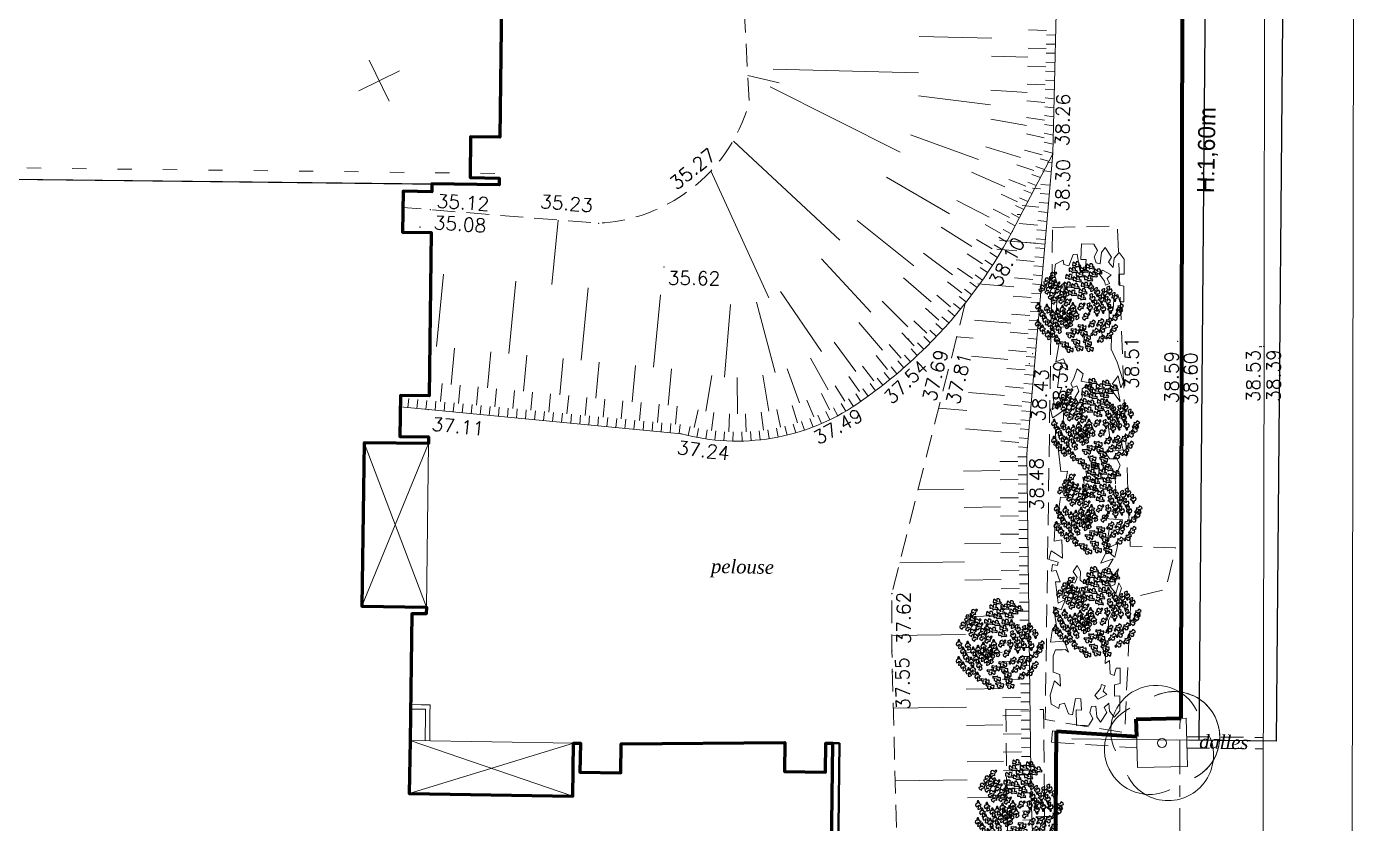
# Model space of a CAD drawing. Extents: x 996 to 1166918, y 537 to 295728.
# Drawn here: x 1134.04 to 1163.28, y 624.05 to 641.6 of the extents above; entities that cross this region are included whole.
import ezdxf

# ---------------------------------------------------------------- set-up
doc = ezdxf.new("R2010")
doc.units = 0
doc.header["$MEASUREMENT"] = 0
for name, pattern in [('CONTINU', [0]), ('DGN2', [0.75, 0.5, -0.25]), ('DGN3', [1.25, 1, -0.25]), ('DGN4', [1.5, 0.75, -0.25, 0.25, -0.25])]:
    doc.linetypes.add(name, pattern=pattern)
doc.layers.get('0').update_dxf_attribs({"linetype": 'CONTINUOUS', "lineweight": 0})
doc.layers.add('Bardages bois', color=7, linetype='CONTINUOUS', lineweight=40, true_color=0xa35200)
doc.layers.add('Clôtures', color=7, linetype='CONTINUOUS', lineweight=120, true_color=0x04c83f)
doc.layers.add('BATIMENT', color=7, linetype='CONTINU')
doc.layers.add('Buissons', color=7, linetype='CONTINUOUS', true_color=0x04ec8b)
doc.layers.add('Trottoirs', color=7, linetype='CONTINUOUS', true_color=0xffffff)
for name, color, linetype, lineweight in [('CF-FON-CADASTRE-DIGITALISE', 6, 'DGN4', 0), ('CF-TOPO-ALTITUDE-TN', 94, 'CONTINUOUS', 0), ('CF-TOPO-ALTITUDE-VOIRIE', 7, 'CONTINUOUS', 0), ('CF-TOPO-BATI', 7, 'CONTINUOUS', 0), ('CF-TOPO-CARROYAGE', 7, 'CONTINUOUS', 0), ('CF-TOPO-NATURE-MATERIAUX-TXT', 7, 'CONTINUOUS', 0), ('CF-TOPO-RELIEF-NATUREL', 94, 'CONTINUOUS', 0), ('CF-TOPO-VEGETATION', 94, 'CONTINUOUS', 0), ('CF-TOPO-VOIRIE', 7, 'CONTINUOUS', 0), ('DIVERS', 7, 'CONTINU', 5), ('Texte projet', 7, 'CONTINU', 5)]:
    doc.layers.add(name, color=color, linetype=linetype, lineweight=lineweight)
doc.styles.add('LEROY', font='j_leroy')
doc.styles.add('SIMPLEX', font='simplex.shx')
doc.styles.add('Style-Times New Roman IF', font='timesi.ttf')

# ---------------------------------------------------------------- blocks, each defined once
blk = doc.blocks.new('BRANCHS', base_point=(1.485, 0.588))
for p, q in [((1.515, 0.652), (1.486, 0.637)), ((1.486, 0.637), (1.492, 0.625)), ((1.497, 0.601), (1.486, 0.588)), ((1.486, 0.588), (1.5, 0.588)), ((1.492, 0.625), (1.502, 0.614)), ((1.502, 0.614), (1.497, 0.601)), ((1.5, 0.588), (1.514, 0.563)), ((1.514, 0.563), (1.521, 0.541)), ((1.531, 0.65), (1.515, 0.652)), ((1.52, 0.596), (1.526, 0.621)), ((1.529, 0.612), (1.52, 0.596)), ((1.521, 0.541), (1.534, 0.54)), ((1.526, 0.621), (1.531, 0.65)), ((1.549, 0.62), (1.529, 0.612)), ((1.529, 0.572), (1.548, 0.576)), ((1.531, 0.565), (1.529, 0.572)), ((1.541, 0.554), (1.531, 0.565)), ((1.534, 0.54), (1.541, 0.554)), ((1.548, 0.576), (1.557, 0.579)), ((1.562, 0.6), (1.549, 0.62)), ((1.557, 0.579), (1.562, 0.6))]:
    blk.add_line(p, q)
blk = doc.blocks.new('ARBRE12')
at = {"yscale": 3, "zscale": 3}
for p, xscale, rotation in [((-0.207, 1.356), 3.00000000000064, 60.00000000000705), ((-0.069, 1.578), 3.00000000000064, 60.00000000000705), ((0.225, 1.366), 3.00000000000064, 60.00000000000705), ((0.466, 1.504), 3.00000000000064, 60.00000000000705), ((0.768, 1.301), 3.00000000000064, 60.00000000000705), ((-1.098, 0.971), 3.00000000000064, 119.9999999999929), ((-0.934, 0.879), 3.00000000000064, 119.9999999999929), ((-0.882, 1.184), 3.00000000000064, 119.9999999999929), ((-0.744, 0.805), 3.00000000000064, 119.9999999999929), ((-0.414, 0.783), 3.00000000000064, 60.00000000000705), ((-0.345, 1.088), 3.00000000000064, 60.00000000000705), ((-0.051, 0.996), 3.00000000000064, 60.00000000000705), ((0.069, 1.181), 3.00000000000064, 60.00000000000705), ((0.268, 0.774), 3.00000000000064, 60.00000000000705), ((0.397, 1.033), 3.00000000000064, 60.00000000000705), ((0.578, 1.19), 3.00000000000064, 60.00000000000705), ((-1.287, 0.685), 3.00000000000064, 119.9999999999929), ((-1.055, 0.602), 3.00000000000064, 119.9999999999929), ((-0.925, 0.399), 3.00000000000064, 119.9999999999929), ((-0.658, 0.648), 3.00000000000064, 119.9999999999929), ((-0.528, 0.436), 3.00000000000064, 119.9999999999929), ((-0.321, 0.652), 3, 180), ((-0.232, 0.46), 3.00000000000064, 60.00000000000705), ((-0.12, 0.728), 3.00000000000064, 60.00000000000705), ((0.13, 0.294), 3.00000000000064, 60.00000000000705), ((0.181, 0.525), 3.00000000000064, 60.00000000000705), ((0.645, 0.837), 3, 180), ((-1.417, 0.051), 3, 180), ((-1.072, -0.013), 3, 180), ((-0.804, 0.214), 3.00000000000064, 119.9999999999929), ((-0.511, 0.232), 3.00000000000064, 119.9999999999929), ((-0.459, -0.05), 3, 180), ((-0.304, 0.131), 3.00000000000064, 119.9999999999929), ((-0.054, 0.051), 3, 180), ((0.23, -0.026), 3.00000000000064, 119.9999999999929), ((1.573, 0.076), 3.00000000000064, 299.999999999993), ((-1.425, -0.614), 3, 180), ((-1.253, -0.244), 3, 180), ((-1.132, -0.475), 3, 180), ((-0.942, -0.642), 3, 180), ((-0.856, -0.235), 3, 180), ((-0.744, -0.522), 3, 180), ((-0.666, -0.17), 3, 180), ((-0.528, -0.457), 3, 180), ((-0.373, -0.318), 3, 180), ((-0.33, -0.614), 3, 180), ((-0.192, -0.152), 3, 180), ((-0.183, -0.54), 3, 180), ((-0.131, -0.328), 3, 180), ((0.067, -0.263), 3, 180), ((0.412, -0.414), 3.00000000000064, 119.9999999999929), ((0.477, -0.552), 3.00000000000064, 299.999999999993), ((0.805, -0.506), 3.00000000000064, 299.999999999993), ((1.116, -0.469), 3.00000000000064, 299.999999999993), ((1.383, -0.293), 3.00000000000064, 299.999999999993), ((1.538, -0.099), 3.00000000000064, 299.999999999993), ((-1.253, -0.826), 3, 180), ((-1.037, -1.048), 3, 180), ((-0.873, -0.956), 3, 180), ((-0.623, -0.799), 3, 180), ((-0.25, -0.955), 3.00000000000064, 240.0000000000071), ((-0.069, -0.807), 3.00000000000064, 240.0000000000071), ((0.208, -0.65), 3.00000000000064, 240.0000000000071), ((0.251, -0.863), 3.00000000000064, 240.0000000000071), ((0.38, -1.038), 3.00000000000064, 240.0000000000071), ((0.589, -0.875), 3.00000000000064, 299.999999999993), ((0.891, -0.755), 3.00000000000064, 299.999999999993), ((1.159, -1.005), 3.00000000000064, 299.999999999993), ((1.34, -0.728), 3.00000000000064, 299.999999999993), ((-0.692, -1.224), 3, 180), ((-0.482, -1.316), 3.00000000000064, 240.0000000000071), ((-0.293, -1.519), 3.00000000000064, 240.0000000000071), ((-0.034, -1.214), 3.00000000000064, 240.0000000000071), ((0.087, -1.463), 3.00000000000064, 240.0000000000071), ((0.423, -1.269), 3.00000000000064, 240.0000000000071), ((0.492, -1.491), 3.00000000000064, 240.0000000000071), ((0.84, -1.143), 3.00000000000064, 299.999999999993)]:
    blk.add_blockref('BRANCHS', p, dxfattribs=dict(at, xscale=xscale, rotation=rotation))
at = {"xscale": 3, "yscale": 3, "zscale": 3}
for p in [(0.46, 0.35), (0.641, 0.59), (0.935, 0.553), (1.124, 0.645), (1.331, 0.396), (0.357, -0.01), (0.624, 0.1), (0.633, -0.177), (0.805, 0.304), (0.874, -0.066), (1.055, 0.239), (1.167, -0.066)]:
    blk.add_blockref('BRANCHS', p, dxfattribs=at)
blk = doc.blocks.new('cf39entourage-arbre-carre')
at = {"color": 0}
for p, q in [((0, 0), (0, 1)), ((0, 1), (1, 1)), ((1, 1), (1, 0)), ((1, 0), (0, 0))]:
    blk.add_line(p, q, dxfattribs=at)
blk = doc.blocks.new('cf30arbre20')
blk.add_circle((0, 0), 0.1)
for centre, start, end in [((0, 0.3), 0, 180), ((-0.3, 0), 90, 270), ((0.3, 0), 270, 90), ((0, -0.3), 180, 0)]:
    blk.add_arc(centre, 1, start, end)
blk = doc.blocks.new('geotraiv')
blk.add_line((0, -1), (0, 0))
blk = doc.blocks.new('CROIX')
at = {"linetype": 'CONTINU'}
for p, q in [((0, 0.5), (0, -0.5)), ((-0.5, 0), (0.5, 0))]:
    blk.add_line(p, q, dxfattribs=at)

msp = doc.modelspace()

# ---------------------------------------------------------------- linework, layer by layer
for p, q in [((1163.285, 653.88), (1163.215, 612.108)), ((1157.062, 625.917), (1161.562, 625.863)), ((1159.362, 625.89), (1161.562, 625.863))]:
    msp.add_line(p, q)
at = {"layer": 'Bardages bois', "ltscale": 0.05}
for p, q in [((1151.641, 613.981), (1151.794, 625.82)), ((1151.791, 613.979), (1151.944, 625.818)), ((1151.794, 625.82), (1151.944, 625.818))]:
    msp.add_line(p, q, dxfattribs=at)
at = {"layer": 'BATIMENT'}
for points in [[(1144.509, 642.765), (1144.462, 639.165), (1143.822, 639.173), (1143.81, 638.273), (1144.45, 638.265), (1144.448, 638.115), (1142.969, 638.134), (1142.966, 637.964), (1142.336, 637.973), (1142.325, 637.073), (1142.955, 637.064), (1142.908, 633.465), (1142.278, 633.473), (1142.266, 632.573), (1142.896, 632.565), (1142.894, 632.415), (1141.475, 632.433), (1141.428, 628.834), (1142.848, 628.815), (1142.846, 628.665), (1142.526, 628.669), (1142.49, 625.88), (1142.47, 624.71), (1146.07, 624.651), (1146.089, 625.82), (1146.239, 625.818), (1146.229, 625.178), (1147.129, 625.163), (1147.139, 625.803), (1150.744, 625.837), (1150.734, 625.197), (1151.634, 625.182), (1151.644, 625.822), (1151.794, 625.82), (1151.641, 613.981)], [(1131.097, 638.27), (1144.448, 638.115)], [(1131.097, 638.27), (1144.448, 638.115)]]:
    msp.add_lwpolyline(points, dxfattribs=at)
at = {"layer": 'BATIMENT', "lineweight": 60}
msp.add_lwpolyline([(1144.509, 642.765), (1144.462, 639.165), (1143.822, 639.173), (1143.81, 638.273), (1144.45, 638.265), (1144.448, 638.115), (1142.969, 638.134), (1142.966, 637.964), (1142.336, 637.973), (1142.325, 637.073), (1142.955, 637.064), (1142.908, 633.465), (1142.278, 633.473), (1142.266, 632.573), (1142.896, 632.565), (1142.894, 632.415), (1141.475, 632.433), (1141.428, 628.834), (1142.848, 628.815), (1142.846, 628.665), (1142.526, 628.669), (1142.49, 625.88), (1142.47, 624.71), (1146.07, 624.651), (1146.089, 625.82), (1146.239, 625.818), (1146.229, 625.178), (1147.129, 625.163), (1147.139, 625.803), (1150.744, 625.837), (1150.734, 625.197), (1151.634, 625.182), (1151.644, 625.822), (1151.794, 625.82), (1151.641, 613.981)], dxfattribs=at)
at = {"layer": 'CF-FON-CADASTRE-DIGITALISE', "lineweight": 0, "flags": 128}
msp.add_lwpolyline([(1050.968, 703.567), (1053.482, 706.703), (1054.868, 711.757), (1098.804, 711.085), (1101.999, 712.978), (1112.616, 712.853), (1112.579, 707.868), (1117.23, 707.834), (1117.273, 710.777), (1153.907, 710.161, -0.128061), (1156.194, 709.608, -0.158091), (1158.331, 707.385, 0.029168), (1158.834, 706.487, -0.115233), (1159.602, 701.898), (1159.408, 609.46), (1158.951, 609.468), (1158.813, 602.433), (1152.032, 598.153, -0.108271), (1148.523, 597.143), (1064.89, 598.051, -0.391305), (1050.624, 612.661), (1050.97, 704.056), (1050.006, 709.836, 0.020715), (1049.379, 712.281, 0.027295), (1048.249, 715.408)], format="xyb", dxfattribs=at)
at = {"layer": 'CF-TOPO-ALTITUDE-TN', "lineweight": 0, "flags": 128}
for points in [[(1156.645, 638.801, 1), (1156.637, 638.796, 1), (1156.645, 638.801)], [(1148.518, 637.908, 1), (1148.509, 637.903, 1), (1148.518, 637.908)], [(1142.937, 637.569, 1), (1142.928, 637.564, 1), (1142.937, 637.569)], [(1156.548, 637.704, 1), (1156.539, 637.7, 1), (1156.548, 637.704)], [(1156.548, 637.704, 1), (1156.539, 637.7, 1), (1156.548, 637.704)], [(1142.713, 637.185, 1), (1142.704, 637.181, 1), (1142.713, 637.185)], [(1146.647, 637.271, 1), (1146.638, 637.266, 1), (1146.647, 637.271)], [(1155.754, 637.087, 1), (1155.746, 637.083, 1), (1155.754, 637.087)], [(1148.084, 636.309, 1), (1148.075, 636.305, 1), (1148.084, 636.309)], [(1153.473, 634.721, 1), (1153.464, 634.717, 1), (1153.473, 634.721)], [(1153.864, 634.552, 1), (1153.855, 634.548, 1), (1153.864, 634.552)], [(1159.394, 634.671, 1), (1159.385, 634.667, 1), (1159.394, 634.671)], [(1154.458, 634.478, 1), (1154.449, 634.474, 1), (1154.458, 634.478)], [(1156.201, 634.4, 1), (1156.192, 634.396, 1), (1156.201, 634.4)], [(1156.128, 634.177, 1), (1156.119, 634.172, 1), (1156.128, 634.177)], [(1142.897, 633.167, 1), (1142.888, 633.163, 1), (1142.897, 633.167)], [(1152.335, 633.29, 1), (1152.326, 633.285, 1), (1152.335, 633.29)], [(1148.461, 632.636, 1), (1148.452, 632.631, 1), (1148.461, 632.636)], [(1156.078, 632.19, 1), (1156.069, 632.186, 1), (1156.078, 632.19)], [(1153.103, 629.115, 1), (1153.094, 629.11, 1), (1153.103, 629.115)], [(1153.102, 627.849, 1), (1153.093, 627.845, 1), (1153.102, 627.849)], [(1156.168, 624.619, 1), (1156.159, 624.614, 1), (1156.168, 624.619)]]:
    msp.add_lwpolyline(points, format="xyb", dxfattribs=at)
at = {"layer": 'CF-TOPO-ALTITUDE-TN', "lineweight": 0}
for p in [(1156.641, 638.798), (1148.513, 637.905), (1142.932, 637.567), (1156.544, 637.702), (1156.544, 637.702), (1146.642, 637.269), (1142.709, 637.183), (1155.75, 637.085), (1148.079, 636.307), (1153.468, 634.719), (1159.39, 634.669), (1153.859, 634.55), (1154.454, 634.476), (1156.197, 634.398), (1156.123, 634.175), (1142.892, 633.165), (1152.33, 633.287), (1148.457, 632.633), (1156.073, 632.188), (1153.098, 629.113), (1153.098, 627.847), (1156.163, 624.617)]:
    msp.add_point(p, dxfattribs=at)
at = {"layer": 'CF-TOPO-ALTITUDE-VOIRIE', "lineweight": 0, "flags": 128}
for points in [[(1159.481, 634.669, 1), (1159.472, 634.664, 1), (1159.481, 634.669)], [(1161.206, 634.551, 1), (1161.197, 634.547, 1), (1161.206, 634.551)], [(1161.241, 634.553, 1), (1161.232, 634.549, 1), (1161.241, 634.553)], [(1161.288, 634.56, 1), (1161.279, 634.555, 1), (1161.288, 634.56)], [(1159.493, 634.345, 1), (1159.484, 634.34, 1), (1159.493, 634.345)], [(1159.5, 634.458, 1), (1159.491, 634.453, 1), (1159.5, 634.458)], [(1161.301, 634.543, 1), (1161.292, 634.539, 1), (1161.301, 634.543)]]:
    msp.add_lwpolyline(points, format="xyb", dxfattribs=at)
at = {"layer": 'CF-TOPO-BATI', "lineweight": 13, "flags": 128}
msp.add_lwpolyline([(1131.097, 638.27), (1142.969, 638.134)], dxfattribs=at)
at = {"layer": 'CF-TOPO-RELIEF-NATUREL', "lineweight": 0}
for p, q in [((1155.302, 641.345), (1153.702, 641.383)), ((1156.506, 641.516), (1156.106, 641.526)), ((1156.704, 641.411), (1156.504, 641.416)), ((1156.496, 641.116), (1156.097, 641.126)), ((1156.694, 641.011), (1156.494, 641.016)), ((1156.699, 641.211), (1156.499, 641.216)), ((1156.092, 640.926), (1155.292, 640.945)), ((1156.487, 640.716), (1156.087, 640.726)), ((1156.689, 640.811), (1156.489, 640.816)), ((1150.615, 640.36), (1149.926, 640.525)), ((1153.683, 640.583), (1150.484, 640.66)), ((1156.68, 640.412), (1156.48, 640.416)), ((1156.684, 640.611), (1156.484, 640.616)), ((1153.278, 638.832), (1150.421, 640.275)), ((1156.074, 640.148), (1155.275, 640.197)), ((1156.477, 640.318), (1156.078, 640.331)), ((1156.675, 640.212), (1156.475, 640.221)), ((1155.273, 639.88), (1153.685, 640.072)), ((1156.468, 639.93), (1156.07, 639.966)), ((1156.665, 639.812), (1156.466, 639.833)), ((1156.67, 640.012), (1156.471, 640.027)), ((1156.063, 639.418), (1155.276, 639.56)), ((1156.46, 639.542), (1156.065, 639.601)), ((1156.66, 639.612), (1156.462, 639.639)), ((1156.453, 639.153), (1156.061, 639.235)), ((1156.651, 639.212), (1156.455, 639.25)), ((1156.656, 639.412), (1156.458, 639.444)), ((1151.954, 636.895), (1149.611, 639.074)), ((1155.009, 638.67), (1153.506, 639.218)), ((1155.934, 638.717), (1155.168, 638.948)), ((1156.646, 639.012), (1156.451, 639.056)), ((1156.408, 638.774), (1156.022, 638.878)), ((1156.555, 638.633), (1156.363, 638.688)), ((1156.641, 638.812), (1156.448, 638.861)), ((1150.39, 635.625), (1149.112, 638.421)), ((1155.589, 638.073), (1154.855, 638.391)), ((1156.227, 638.43), (1155.847, 638.556)), ((1156.463, 638.456), (1156.272, 638.516)), ((1156.606, 638.405), (1156.418, 638.422)), ((1156.624, 638.604), (1156.529, 638.612)), ((1154.366, 637.478), (1152.983, 638.282)), ((1156.046, 638.086), (1155.675, 638.234)), ((1156.278, 638.101), (1156.091, 638.172)), ((1156.37, 638.278), (1156.182, 638.344)), ((1156.58, 638.106), (1156.38, 638.124)), ((1155.238, 637.402), (1154.529, 637.771)), ((1155.866, 637.742), (1155.504, 637.912)), ((1156.094, 637.746), (1155.911, 637.828)), ((1156.186, 637.923), (1156.001, 638)), ((1156.372, 638.024), (1156.195, 638.04)), ((1156.562, 637.907), (1156.363, 637.924)), ((1155.685, 637.394), (1155.331, 637.579)), ((1155.909, 637.391), (1155.732, 637.483)), ((1156.001, 637.568), (1155.822, 637.656)), ((1156.337, 637.625), (1155.97, 637.656)), ((1156.527, 637.508), (1156.328, 637.525)), ((1156.544, 637.708), (1156.345, 637.725)), ((1145.613, 635.919), (1145.749, 637.34)), ((1153.58, 636.331), (1152.331, 637.331)), ((1155.501, 637.046), (1155.151, 637.241)), ((1155.817, 637.213), (1155.639, 637.306)), ((1155.921, 637.46), (1155.859, 637.465)), ((1156.303, 637.226), (1155.904, 637.261)), ((1156.51, 637.309), (1156.311, 637.326)), ((1154.862, 636.754), (1154.186, 637.181)), ((1155.304, 636.707), (1154.961, 636.914)), ((1155.626, 636.862), (1155.453, 636.961)), ((1155.724, 637.036), (1155.548, 637.132)), ((1156.476, 636.911), (1156.277, 636.928)), ((1156.493, 637.11), (1156.294, 637.127)), ((1154.435, 636.131), (1153.792, 636.607)), ((1155.422, 636.518), (1155.252, 636.623)), ((1155.526, 636.689), (1155.354, 636.791)), ((1155.853, 636.663), (1155.411, 636.7)), ((1156.269, 636.828), (1155.87, 636.862)), ((1156.459, 636.711), (1156.26, 636.728)), ((1152.633, 635.313), (1151.546, 636.487)), ((1155.094, 636.375), (1154.76, 636.595)), ((1155.315, 636.349), (1155.147, 636.457)), ((1156.235, 636.429), (1155.836, 636.463)), ((1156.425, 636.313), (1156.226, 636.33)), ((1156.442, 636.512), (1156.243, 636.529)), ((1143.072, 634.554), (1143.224, 636.147)), ((1153.963, 635.541), (1153.358, 636.064)), ((1154.872, 636.051), (1154.546, 636.283)), ((1155.092, 636.017), (1154.929, 636.131)), ((1155.205, 636.182), (1155.039, 636.293)), ((1156.201, 636.031), (1155.802, 636.065)), ((1156.408, 636.113), (1156.209, 636.13)), ((1144.665, 634.402), (1144.817, 635.995)), ((1146.258, 634.25), (1146.41, 635.843)), ((1151.545, 634.447), (1150.644, 635.768)), ((1154.638, 635.736), (1154.321, 635.98)), ((1154.857, 635.693), (1154.698, 635.814)), ((1154.976, 635.854), (1154.815, 635.971)), ((1155.785, 635.866), (1154.988, 635.934)), ((1156.374, 635.715), (1156.175, 635.732)), ((1156.391, 635.914), (1156.192, 635.931)), ((1147.85, 634.098), (1148.003, 635.69)), ((1149.414, 633.882), (1149.544, 635.477)), ((1150.528, 633.981), (1150.118, 635.528)), ((1153.449, 634.988), (1152.884, 635.554)), ((1154.393, 635.429), (1154.085, 635.685)), ((1154.61, 635.379), (1154.455, 635.505)), ((1154.735, 635.535), (1154.578, 635.658)), ((1156.167, 635.632), (1155.768, 635.666)), ((1156.357, 635.516), (1156.158, 635.533)), ((1154.136, 635.132), (1153.838, 635.399)), ((1154.352, 635.073), (1154.201, 635.206)), ((1154.482, 635.225), (1154.33, 635.354)), ((1155.717, 635.068), (1154.92, 635.137)), ((1156.133, 635.234), (1155.734, 635.268)), ((1156.34, 635.316), (1156.141, 635.333)), ((1152.895, 634.475), (1152.373, 635.082)), ((1153.591, 634.568), (1153.314, 634.856)), ((1153.869, 634.845), (1153.581, 635.123)), ((1154.082, 634.778), (1153.937, 634.916)), ((1154.218, 634.925), (1154.07, 635.059)), ((1156.098, 634.835), (1155.7, 634.869)), ((1156.306, 634.918), (1156.107, 634.935)), ((1156.323, 635.117), (1156.124, 635.134)), ((1152.304, 634.004), (1151.829, 634.648)), ((1153.303, 634.301), (1153.037, 634.599)), ((1153.801, 634.493), (1153.661, 634.636)), ((1153.943, 634.634), (1153.8, 634.774)), ((1154.886, 634.738), (1154.527, 634.769)), ((1156.289, 634.719), (1156.09, 634.736)), ((1143.394, 633.72), (1143.47, 634.516)), ((1144.191, 633.644), (1144.267, 634.44)), ((1144.987, 633.568), (1145.063, 634.364)), ((1145.783, 633.492), (1145.859, 634.288)), ((1151.699, 633.601), (1151.306, 634.298)), ((1153.005, 634.045), (1152.75, 634.353)), ((1153.51, 634.218), (1153.376, 634.366)), ((1153.657, 634.354), (1153.52, 634.5)), ((1155.649, 634.271), (1154.852, 634.339)), ((1156.064, 634.437), (1155.666, 634.471)), ((1156.255, 634.32), (1156.056, 634.337)), ((1156.272, 634.519), (1156.073, 634.536)), ((1146.58, 633.415), (1146.656, 634.212)), ((1147.376, 633.339), (1147.452, 634.136)), ((1148.172, 633.263), (1148.249, 634.06)), ((1151.066, 633.311), (1150.796, 634.064)), ((1152.698, 633.8), (1152.455, 634.118)), ((1153.056, 633.827), (1152.929, 633.983)), ((1153.21, 633.955), (1153.081, 634.108)), ((1153.361, 634.085), (1153.229, 634.236)), ((1156.03, 634.038), (1155.632, 634.072)), ((1156.238, 634.121), (1156.039, 634.138)), ((1143.157, 633.341), (1143.195, 633.739)), ((1143.555, 633.303), (1143.593, 633.701)), ((1149.002, 633.128), (1149.135, 633.917)), ((1149.697, 633.071), (1149.694, 633.871)), ((1150.392, 633.133), (1150.253, 633.921)), ((1152.061, 633.351), (1151.85, 633.69)), ((1152.382, 633.567), (1152.151, 633.893)), ((1152.74, 633.581), (1152.62, 633.741)), ((1152.899, 633.703), (1152.776, 633.86)), ((1156.204, 633.722), (1156.005, 633.739)), ((1156.221, 633.921), (1156.022, 633.938)), ((1142.441, 633.208), (1142.46, 633.407)), ((1142.64, 633.189), (1142.659, 633.388)), ((1143.953, 633.265), (1143.991, 633.663)), ((1144.352, 633.227), (1144.39, 633.625)), ((1144.75, 633.189), (1144.788, 633.587)), ((1145.148, 633.15), (1145.186, 633.549)), ((1145.546, 633.112), (1145.584, 633.511)), ((1145.944, 633.074), (1145.982, 633.473)), ((1146.343, 633.036), (1146.381, 633.434)), ((1146.741, 632.998), (1146.779, 633.396)), ((1151.727, 633.162), (1151.546, 633.519)), ((1152.251, 633.234), (1152.142, 633.402)), ((1152.416, 633.347), (1152.302, 633.511)), ((1152.579, 633.462), (1152.462, 633.624)), ((1155.581, 633.474), (1154.784, 633.542)), ((1155.996, 633.64), (1155.598, 633.674)), ((1156.187, 633.523), (1155.988, 633.54)), ((1142.839, 633.17), (1142.858, 633.369)), ((1143.038, 633.151), (1143.058, 633.35)), ((1143.238, 633.132), (1143.257, 633.331)), ((1143.437, 633.113), (1143.456, 633.312)), ((1143.636, 633.094), (1143.655, 633.293)), ((1143.835, 633.075), (1143.854, 633.274)), ((1144.034, 633.056), (1144.053, 633.255)), ((1144.233, 633.037), (1144.252, 633.236)), ((1144.432, 633.018), (1144.451, 633.217)), ((1144.631, 632.999), (1144.65, 633.198)), ((1144.83, 632.98), (1144.849, 633.179)), ((1145.029, 632.961), (1145.048, 633.16)), ((1145.228, 632.942), (1145.248, 633.141)), ((1145.428, 632.923), (1145.447, 633.122)), ((1145.627, 632.904), (1145.646, 633.103)), ((1147.139, 632.96), (1147.177, 633.358)), ((1147.537, 632.922), (1147.575, 633.32)), ((1147.935, 632.884), (1147.973, 633.282)), ((1148.333, 632.846), (1148.372, 633.244)), ((1148.748, 632.769), (1148.831, 633.16)), ((1149.126, 632.705), (1149.175, 633.102)), ((1150.272, 632.71), (1150.219, 633.106)), ((1150.649, 632.776), (1150.563, 633.167)), ((1151.019, 632.874), (1150.9, 633.256)), ((1151.379, 633.003), (1151.228, 633.374)), ((1151.729, 632.94), (1151.642, 633.12)), ((1151.907, 633.03), (1151.812, 633.207)), ((1152.081, 633.129), (1151.979, 633.301)), ((1154.75, 633.144), (1154.13, 633.197)), ((1155.962, 633.241), (1155.564, 633.275)), ((1156.153, 633.124), (1155.954, 633.141)), ((1156.17, 633.324), (1155.971, 633.341)), ((1145.826, 632.885), (1145.845, 633.084)), ((1146.025, 632.866), (1146.044, 633.065)), ((1146.224, 632.847), (1146.243, 633.046)), ((1146.423, 632.828), (1146.442, 633.027)), ((1146.622, 632.809), (1146.641, 633.008)), ((1146.821, 632.79), (1146.84, 632.989)), ((1147.02, 632.771), (1147.039, 632.97)), ((1147.219, 632.752), (1147.238, 632.951)), ((1147.419, 632.733), (1147.438, 632.932)), ((1147.618, 632.714), (1147.637, 632.913)), ((1147.817, 632.694), (1147.836, 632.894)), ((1148.016, 632.675), (1148.035, 632.875)), ((1148.215, 632.656), (1148.234, 632.856)), ((1148.414, 632.637), (1148.433, 632.836)), ((1149.507, 632.674), (1149.523, 633.074)), ((1149.89, 632.676), (1149.872, 633.075)), ((1150.789, 632.603), (1150.742, 632.797)), ((1150.982, 632.654), (1150.927, 632.846)), ((1151.173, 632.714), (1151.11, 632.903)), ((1151.362, 632.781), (1151.29, 632.968)), ((1151.547, 632.856), (1151.468, 633.04)), ((1155.928, 632.842), (1155.53, 632.876)), ((1156.136, 632.925), (1155.937, 632.942)), ((1148.609, 632.595), (1148.655, 632.79)), ((1148.805, 632.553), (1148.842, 632.75)), ((1149.002, 632.52), (1149.031, 632.718)), ((1149.2, 632.496), (1149.221, 632.695)), ((1149.4, 632.479), (1149.412, 632.679)), ((1149.599, 632.472), (1149.603, 632.672)), ((1149.799, 632.472), (1149.794, 632.672)), ((1149.999, 632.482), (1149.986, 632.681)), ((1150.198, 632.499), (1150.176, 632.698)), ((1150.397, 632.526), (1150.366, 632.723)), ((1150.594, 632.56), (1150.555, 632.756)), ((1155.513, 632.677), (1154.716, 632.745)), ((1156.102, 632.527), (1155.903, 632.544)), ((1156.119, 632.726), (1155.92, 632.743)), ((1155.894, 632.444), (1155.496, 632.478)), ((1156.085, 632.327), (1155.886, 632.344)), ((1155.875, 632.025), (1155.475, 632.021)), ((1156.074, 632.128), (1155.874, 632.125)), ((1156.076, 631.928), (1155.876, 631.925)), ((1155.478, 631.821), (1154.678, 631.811)), ((1156.079, 631.728), (1155.879, 631.725)), ((1154.682, 631.411), (1153.676, 631.399)), ((1155.88, 631.625), (1155.48, 631.621)), ((1156.081, 631.528), (1155.881, 631.525)), ((1155.885, 631.225), (1155.485, 631.221)), ((1156.083, 631.328), (1155.883, 631.325)), ((1156.086, 631.128), (1155.886, 631.125)), ((1155.487, 631.021), (1154.687, 631.011)), ((1155.889, 630.825), (1155.489, 630.821)), ((1156.088, 630.928), (1155.888, 630.925)), ((1156.091, 630.728), (1155.891, 630.725)), ((1156.093, 630.528), (1155.893, 630.525)), ((1155.497, 630.221), (1154.697, 630.211)), ((1155.894, 630.425), (1155.494, 630.421)), ((1156.095, 630.328), (1155.895, 630.325)), ((1155.899, 630.026), (1155.499, 630.021)), ((1156.098, 630.128), (1155.898, 630.126)), ((1156.1, 629.928), (1155.9, 629.926)), ((1154.701, 629.811), (1153.271, 629.794)), ((1155.904, 629.626), (1155.504, 629.621)), ((1156.102, 629.728), (1155.902, 629.726)), ((1155.506, 629.421), (1154.706, 629.411)), ((1156.105, 629.528), (1155.905, 629.526)), ((1156.107, 629.328), (1155.907, 629.326)), ((1155.908, 629.226), (1155.508, 629.221)), ((1156.11, 629.128), (1155.91, 629.126)), ((1155.913, 628.826), (1155.513, 628.821)), ((1156.112, 628.928), (1155.912, 628.926)), ((1156.114, 628.728), (1155.914, 628.726)), ((1155.516, 628.621), (1154.716, 628.611)), ((1155.918, 628.426), (1155.518, 628.421)), ((1156.117, 628.528), (1155.917, 628.526)), ((1154.72, 628.211), (1153.12, 628.192)), ((1156.119, 628.328), (1155.919, 628.326)), ((1156.121, 628.128), (1155.921, 628.126)), ((1155.923, 628.026), (1155.523, 628.021)), ((1156.124, 627.928), (1155.924, 627.926)), ((1155.525, 627.821), (1154.725, 627.811)), ((1155.927, 627.626), (1155.527, 627.621)), ((1156.126, 627.728), (1155.926, 627.726)), ((1153.13, 627.392), (1153.11, 627.392)), ((1156.129, 627.528), (1155.929, 627.526)), ((1156.131, 627.328), (1155.931, 627.326)), ((1155.535, 627.021), (1154.735, 627.011)), ((1155.932, 627.226), (1155.532, 627.221)), ((1156.133, 627.128), (1155.933, 627.126)), ((1155.937, 626.826), (1155.537, 626.821)), ((1156.136, 626.928), (1155.936, 626.926)), ((1156.138, 626.728), (1155.938, 626.726)), ((1154.739, 626.612), (1153.139, 626.593)), ((1155.942, 626.426), (1155.542, 626.421)), ((1156.14, 626.528), (1155.94, 626.526)), ((1155.544, 626.221), (1154.744, 626.212)), ((1156.143, 626.328), (1155.943, 626.326)), ((1156.145, 626.128), (1155.945, 626.126)), ((1155.946, 626.026), (1155.546, 626.021)), ((1156.148, 625.928), (1155.948, 625.926)), ((1155.951, 625.626), (1155.551, 625.621)), ((1156.15, 625.728), (1155.95, 625.726)), ((1156.152, 625.528), (1155.952, 625.526)), ((1155.554, 625.421), (1154.754, 625.412)), ((1155.956, 625.226), (1155.556, 625.221)), ((1156.155, 625.328), (1155.955, 625.326)), ((1154.758, 625.012), (1153.172, 624.993)), ((1156.157, 625.128), (1155.957, 625.126)), ((1156.159, 624.928), (1155.959, 624.926)), ((1155.563, 624.621), (1154.763, 624.612)), ((1155.961, 624.826), (1155.561, 624.821)), ((1156.162, 624.728), (1155.962, 624.726)), ((1155.971, 624.421), (1155.571, 624.405)), ((1156.167, 624.528), (1155.967, 624.521)), ((1156.174, 624.328), (1155.974, 624.321)), ((1156.182, 624.129), (1155.982, 624.121))]:
    msp.add_line(p, q, dxfattribs=at)
at = {"layer": 'CF-TOPO-RELIEF-NATUREL', "linetype": 'DGN2', "lineweight": 0, "flags": 128}
msp.add_lwpolyline([(1151.59, 654.56), (1149.751, 643.545), (1149.96, 639.94, -0.17666), (1148.513, 637.905, -0.138251), (1146.642, 637.269), (1142.331, 637.615)], format="xyb", dxfattribs=at)
at = {"layer": 'CF-TOPO-RELIEF-NATUREL', "lineweight": 0, "flags": 128}
for points in [[(1156.591, 649.182), (1156.753, 643.459), (1156.641, 638.798), (1155.75, 637.085, -0.07384), (1153.859, 634.55, -0.046152), (1152.33, 633.287, -0.218783), (1148.457, 632.633), (1142.274, 633.224)], [(1156.641, 638.803), (1156.544, 637.702), (1156.073, 632.188), (1156.163, 624.617), (1156.602, 613.284), (1155.797, 608.263), (1155.71, 607.543, -0.093456), (1151.795, 603.272, -0.086813), (1146.99, 600.835, -0.040542), (1142.603, 599.419, -0.043478), (1137.713, 598.709, -0.024615), (1132.012, 598.662), (1131.398, 599.385, -0.038535), (1130.727, 601.525, -0.03773), (1130.395, 603.695)]]:
    msp.add_lwpolyline(points, format="xyb", dxfattribs=at)
at = {"layer": 'CF-TOPO-RELIEF-NATUREL', "linetype": 'DGN2', "lineweight": 0, "flags": 128}
msp.add_lwpolyline([(1154.714, 635.508), (1153.098, 629.113), (1153.098, 627.847), (1153.278, 620.872), (1152.624, 611.412), (1150.976, 608.416), (1146.329, 604.151), (1144.23, 602.752), (1144.225, 602.178), (1141.116, 601.747), (1139.942, 600.739), (1138.574, 600.735), (1138.56, 601.584), (1134.669, 601.719), (1132.745, 601.719), (1132.137, 603.243), (1132.058, 603.956), (1130.395, 603.695)], dxfattribs=at)
at = {"layer": 'CF-TOPO-RELIEF-NATUREL', "lineweight": 0}
msp.add_point((1156.641, 638.803), dxfattribs=at)
at = {"layer": 'CF-TOPO-VEGETATION', "lineweight": 0}
for p, q in [((1157.257, 636.47), (1157.271, 636.819)), ((1157.271, 636.819), (1157.543, 636.807)), ((1157.543, 636.807), (1157.628, 636.666)), ((1157.628, 636.666), (1157.555, 636.527)), ((1157.687, 636.375), (1157.715, 636.625)), ((1157.715, 636.625), (1157.798, 636.734)), ((1157.798, 636.734), (1157.935, 636.523)), ((1157.991, 636.502), (1158.1, 636.621)), ((1158.1, 636.621), (1158.216, 636.48)), ((1156.675, 636.165), (1156.702, 636.365)), ((1156.702, 636.365), (1156.872, 636.453)), ((1156.872, 636.453), (1156.887, 636.363)), ((1156.887, 636.363), (1156.994, 636.332)), ((1156.994, 636.332), (1157.089, 636.581)), ((1157.089, 636.581), (1157.176, 636.59)), ((1157.176, 636.59), (1157.234, 636.23)), ((1157.375, 636.468), (1157.257, 636.47)), ((1157.352, 636.229), (1157.375, 636.468)), ((1157.555, 636.527), (1157.595, 636.396)), ((1157.595, 636.396), (1157.687, 636.375)), ((1157.935, 636.523), (1157.872, 636.413)), ((1157.872, 636.413), (1157.973, 636.292)), ((1157.973, 636.292), (1157.991, 636.502)), ((1158.216, 636.48), (1158.213, 636.15)), ((1156.764, 635.844), (1156.675, 636.165)), ((1157.234, 636.23), (1157.352, 636.229)), ((1157.664, 636.155), (1157.737, 636.235)), ((1157.781, 635.994), (1157.664, 636.155)), ((1157.737, 636.235), (1157.926, 636.133)), ((1157.926, 636.133), (1157.843, 636.054)), ((1157.843, 636.054), (1157.888, 635.943)), ((1158.095, 636.151), (1158.093, 635.911)), ((1158.213, 636.15), (1158.095, 636.151)), ((1156.898, 635.963), (1156.764, 635.844)), ((1156.88, 635.693), (1156.898, 635.963)), ((1157.805, 635.904), (1157.781, 635.994)), ((1157.888, 635.943), (1157.805, 635.904)), ((1158.093, 635.911), (1158.21, 635.88)), ((1158.21, 635.88), (1158.207, 635.54)), ((1156.727, 635.295), (1156.731, 635.665)), ((1156.731, 635.665), (1156.88, 635.693)), ((1157.969, 635.382), (1157.873, 635.443)), ((1157.873, 635.443), (1157.888, 634.983)), ((1157.993, 635.672), (1157.969, 635.382)), ((1158.075, 635.701), (1157.993, 635.672)), ((1158.115, 635.541), (1158.075, 635.701)), ((1158.207, 635.54), (1158.115, 635.541)), ((1156.778, 635.174), (1156.727, 635.295)), ((1156.926, 635.173), (1156.778, 635.174)), ((1156.992, 635.132), (1156.926, 635.173)), ((1156.965, 634.982), (1157.06, 635.211)), ((1157.06, 635.211), (1156.992, 635.132)), ((1156.696, 634.695), (1156.663, 634.995)), ((1156.663, 634.995), (1156.965, 634.982)), ((1157.888, 634.983), (1157.693, 634.935)), ((1157.693, 634.935), (1157.758, 634.734)), ((1156.793, 634.694), (1156.696, 634.695)), ((1156.771, 634.544), (1156.793, 634.694)), ((1157.758, 634.734), (1157.932, 634.773)), ((1157.932, 634.773), (1157.93, 634.493)), ((1156.711, 634.215), (1156.771, 634.544)), ((1156.881, 634.283), (1156.711, 634.215)), ((1156.971, 634.042), (1156.881, 634.283)), ((1157.93, 634.493), (1158.06, 634.211)), ((1156.742, 633.655), (1156.813, 634.124)), ((1156.813, 634.124), (1156.971, 634.042)), ((1157.103, 633.851), (1157.177, 634.06)), ((1157.177, 634.06), (1157.314, 633.949)), ((1158.06, 634.211), (1158.199, 633.78)), ((1157.04, 633.732), (1157.103, 633.851)), ((1157.08, 633.651), (1157.04, 633.732)), ((1157.173, 633.69), (1157.08, 633.651)), ((1157.218, 633.57), (1157.173, 633.69)), ((1157.314, 633.949), (1157.266, 633.789)), ((1157.266, 633.789), (1157.461, 633.757)), ((1157.383, 633.688), (1157.29, 633.619)), ((1157.489, 633.527), (1157.383, 633.688)), ((1157.461, 633.757), (1157.489, 633.527)), ((1158.078, 633.911), (1157.953, 633.723)), ((1157.953, 633.723), (1158.055, 633.701)), ((1158.055, 633.701), (1158.128, 633.341)), ((1158.142, 633.641), (1158.078, 633.911)), ((1158.199, 633.78), (1158.142, 633.641)), ((1156.671, 633.285), (1156.652, 633.436)), ((1156.652, 633.436), (1156.755, 633.425)), ((1156.844, 633.654), (1156.742, 633.655)), ((1156.755, 633.425), (1156.844, 633.654)), ((1157.129, 633.421), (1157.218, 633.57)), ((1157.215, 633.3), (1157.129, 633.421)), ((1157.288, 633.429), (1157.215, 633.3)), ((1157.29, 633.619), (1157.288, 633.429)), ((1157.901, 633.643), (1157.736, 633.585)), ((1157.736, 633.585), (1157.775, 633.384)), ((1157.775, 633.384), (1157.908, 633.323)), ((1158.128, 633.341), (1157.901, 633.643)), ((1156.588, 633.176), (1156.794, 633.234)), ((1156.632, 632.986), (1156.588, 633.176)), ((1156.779, 633.304), (1156.671, 633.285)), ((1156.885, 633.153), (1156.731, 633.045)), ((1156.794, 633.234), (1156.779, 633.304)), ((1156.866, 632.743), (1156.885, 633.153)), ((1158.003, 633.142), (1157.738, 633.235)), ((1157.738, 633.235), (1157.863, 632.973)), ((1157.863, 632.973), (1158.039, 633.102)), ((1157.908, 633.323), (1158.003, 633.142)), ((1158.039, 633.102), (1158.088, 632.881)), ((1156.731, 633.045), (1156.632, 632.986)), ((1157.929, 632.883), (1157.862, 632.833)), ((1157.862, 632.833), (1157.904, 632.493)), ((1158.102, 632.781), (1157.929, 632.883)), ((1158.088, 632.881), (1158.102, 632.781)), ((1156.713, 632.365), (1156.697, 632.785)), ((1156.697, 632.785), (1156.866, 632.743)), ((1156.842, 632.404), (1156.713, 632.365)), ((1156.764, 632.254), (1156.825, 632.264)), ((1156.821, 631.804), (1156.764, 632.254)), ((1156.825, 632.264), (1156.842, 632.404)), ((1157.892, 632.243), (1157.779, 632.234)), ((1157.779, 632.234), (1157.895, 632.083)), ((1158.195, 632.28), (1157.892, 632.243)), ((1157.904, 632.493), (1158.023, 632.502)), ((1158.023, 632.502), (1158.14, 632.471)), ((1158.14, 632.471), (1158.195, 632.28)), ((1157.895, 632.083), (1158.054, 632.081)), ((1158.125, 631.941), (1158.019, 631.662)), ((1158.054, 632.081), (1158.125, 631.941)), ((1156.969, 631.812), (1156.821, 631.804)), ((1156.921, 631.543), (1156.969, 631.812)), ((1157.399, 631.648), (1157.301, 631.679)), ((1157.301, 631.679), (1157.331, 631.539)), ((1157.619, 631.646), (1157.369, 631.818)), ((1157.369, 631.818), (1157.399, 631.648)), ((1157.537, 631.607), (1157.619, 631.646)), ((1158.019, 631.662), (1158.023, 631.532)), ((1156.92, 631.503), (1156.964, 631.232)), ((1157.298, 631.359), (1157.33, 631.499)), ((1157.396, 631.388), (1157.298, 631.359)), ((1157.363, 631.208), (1157.396, 631.388)), ((1157.616, 631.386), (1157.363, 631.208)), ((1157.607, 631.496), (1157.535, 631.417)), ((1157.535, 631.417), (1157.616, 631.386)), ((1157.608, 631.536), (1157.537, 631.607)), ((1158.016, 631.362), (1158.023, 631.492)), ((1158.116, 631.071), (1158.016, 631.362)), ((1156.815, 631.234), (1156.749, 630.775)), ((1156.964, 631.232), (1156.815, 631.234)), ((1158.043, 630.942), (1158.116, 631.071)), ((1156.749, 630.775), (1156.81, 630.774)), ((1156.81, 630.774), (1156.824, 630.634)), ((1157.764, 630.784), (1157.884, 630.923)), ((1157.877, 630.763), (1157.764, 630.784)), ((1158.179, 630.74), (1157.877, 630.763)), ((1157.884, 630.923), (1158.043, 630.942)), ((1156.697, 630.685), (1156.672, 630.265)), ((1156.824, 630.634), (1156.697, 630.685)), ((1157.835, 630.194), (1157.885, 630.523)), ((1157.885, 630.523), (1158.003, 630.512)), ((1158.003, 630.512), (1158.121, 630.541)), ((1158.121, 630.541), (1158.179, 630.74)), ((1156.672, 630.265), (1156.841, 630.294)), ((1156.841, 630.294), (1156.853, 629.894)), ((1157.901, 630.133), (1157.835, 630.194)), ((1158.077, 630.221), (1157.901, 630.133)), ((1158.06, 630.131), (1158.077, 630.221)), ((1156.603, 630.056), (1156.555, 629.867)), ((1156.7, 629.995), (1156.603, 630.056)), ((1156.853, 629.894), (1156.7, 629.995)), ((1157.703, 629.785), (1157.834, 630.054)), ((1157.971, 629.882), (1157.703, 629.785)), ((1157.834, 630.054), (1158.007, 629.912)), ((1157.871, 629.703), (1157.971, 629.882)), ((1158.007, 629.912), (1158.06, 630.131)), ((1156.555, 629.867), (1156.76, 629.804)), ((1156.636, 629.756), (1156.614, 629.606)), ((1156.614, 629.606), (1156.717, 629.625)), ((1156.743, 629.735), (1156.636, 629.756)), ((1156.717, 629.625), (1156.801, 629.374)), ((1156.76, 629.804), (1156.743, 629.735)), ((1157.179, 629.73), (1157.091, 629.601)), ((1157.091, 629.601), (1157.177, 629.47)), ((1157.25, 629.6), (1157.179, 629.73)), ((1157.248, 629.41), (1157.25, 629.6)), ((1157.694, 629.435), (1157.737, 629.635)), ((1157.737, 629.635), (1157.871, 629.703)), ((1158.091, 629.661), (1157.858, 629.353)), ((1158.011, 629.312), (1158.091, 629.661)), ((1156.801, 629.374), (1156.699, 629.375)), ((1156.699, 629.375), (1156.761, 628.904)), ((1157.037, 629.372), (1156.996, 629.302)), ((1156.996, 629.302), (1157.056, 629.191)), ((1157.129, 629.341), (1157.037, 629.372)), ((1157.177, 629.47), (1157.129, 629.341)), ((1157.339, 629.339), (1157.248, 629.41)), ((1157.449, 629.498), (1157.339, 629.339)), ((1157.416, 629.268), (1157.449, 629.498)), ((1157.858, 629.353), (1157.694, 629.435)), ((1157.908, 629.273), (1158.011, 629.312)), ((1158.099, 629.351), (1158.03, 629.112)), ((1158.154, 629.23), (1158.099, 629.351)), ((1157.056, 629.191), (1157.126, 628.971)), ((1157.126, 628.971), (1157.265, 629.079)), ((1157.22, 629.23), (1157.416, 629.268)), ((1157.265, 629.079), (1157.22, 629.23)), ((1158.03, 629.112), (1157.908, 629.273)), ((1158.006, 628.802), (1158.154, 629.23)), ((1156.826, 628.754), (1156.657, 628.825)), ((1156.657, 628.825), (1156.71, 628.495)), ((1156.761, 628.904), (1156.921, 628.983)), ((1156.921, 628.983), (1156.826, 628.754)), ((1157.87, 628.523), (1158.006, 628.802)), ((1156.71, 628.495), (1156.729, 628.335)), ((1157.867, 628.233), (1157.87, 628.523)), ((1156.632, 628.336), (1156.593, 628.046)), ((1156.729, 628.335), (1156.632, 628.336)), ((1157.624, 628.096), (1157.693, 628.295)), ((1157.693, 628.295), (1157.867, 628.233)), ((1156.593, 628.046), (1156.896, 628.063)), ((1156.704, 627.875), (1156.652, 627.746)), ((1156.853, 627.874), (1156.704, 627.875)), ((1156.92, 627.883), (1156.853, 627.874)), ((1156.896, 628.063), (1156.986, 627.822)), ((1156.986, 627.822), (1156.92, 627.883)), ((1157.819, 628.034), (1157.624, 628.096)), ((1157.794, 627.574), (1157.819, 628.034)), ((1156.652, 627.746), (1156.648, 627.386)), ((1157.892, 627.643), (1157.794, 627.574)), ((1157.909, 627.343), (1157.892, 627.643)), ((1156.648, 627.386), (1156.796, 627.334)), ((1156.796, 627.334), (1156.809, 627.074)), ((1157.991, 627.312), (1157.909, 627.343)), ((1158.034, 627.472), (1157.991, 627.312)), ((1158.126, 627.471), (1158.034, 627.472)), ((1158.122, 627.131), (1158.126, 627.471)), ((1156.677, 627.195), (1156.581, 626.876)), ((1156.809, 627.074), (1156.677, 627.195)), ((1157.691, 627.025), (1157.571, 626.866)), ((1157.717, 627.115), (1157.691, 627.025)), ((1157.799, 627.084), (1157.717, 627.115)), ((1157.752, 626.964), (1157.799, 627.084)), ((1157.833, 626.894), (1157.752, 626.964)), ((1158.002, 626.852), (1158.004, 627.102)), ((1158.004, 627.102), (1158.122, 627.131)), ((1156.581, 626.876), (1156.605, 626.676)), ((1156.605, 626.676), (1156.773, 626.584)), ((1156.773, 626.584), (1156.79, 626.674)), ((1156.79, 626.674), (1156.898, 626.703)), ((1156.898, 626.703), (1156.988, 626.462)), ((1157.074, 626.441), (1157.14, 626.801)), ((1157.14, 626.801), (1157.258, 626.799)), ((1157.258, 626.799), (1157.276, 626.549)), ((1157.571, 626.866), (1157.642, 626.786)), ((1157.642, 626.786), (1157.833, 626.894)), ((1157.774, 626.604), (1157.877, 626.703)), ((1157.877, 626.703), (1157.891, 626.523)), ((1158.12, 626.861), (1158.002, 626.852)), ((1158.116, 626.531), (1158.12, 626.861)), ((1156.988, 626.462), (1157.074, 626.441)), ((1157.276, 626.549), (1157.158, 626.55)), ((1157.158, 626.55), (1157.164, 626.21)), ((1157.455, 626.497), (1157.497, 626.627)), ((1157.525, 626.357), (1157.455, 626.497)), ((1157.497, 626.627), (1157.589, 626.636)), ((1157.589, 626.636), (1157.612, 626.396)), ((1157.612, 626.396), (1157.693, 626.285)), ((1157.693, 626.285), (1157.834, 626.494)), ((1157.834, 626.494), (1157.774, 626.604)), ((1157.891, 626.523), (1157.997, 626.392)), ((1157.997, 626.392), (1158.116, 626.531)), ((1157.164, 626.21), (1157.436, 626.218)), ((1157.436, 626.218), (1157.525, 626.357))]:
    msp.add_line(p, q, dxfattribs=at)
at = {"layer": 'CF-TOPO-VEGETATION', "linetype": 'DGN2', "lineweight": 0, "flags": 128}
for points in [[(1156.637, 637.177), (1158.066, 637.208), (1158.345, 630.157), (1159.341, 630.121), (1159.133, 629.204), (1158.36, 629.017), (1158.226, 626.049), (1156.474, 626.337)], [(1155.606, 626.569), (1156.441, 626.559), (1156.505, 620.067), (1156.463, 613.644), (1155.622, 613.665), (1155.7, 619.438)]]:
    msp.add_lwpolyline(points, close=True, dxfattribs=at)
at = {"layer": 'CF-TOPO-VEGETATION', "lineweight": 0}
msp.add_point((1157.35, 626.193), dxfattribs=at)
at = {"layer": 'CF-TOPO-VOIRIE', "lineweight": 0, "flags": 128}
for points in [[(1159.578, 675.237), (1159.523, 656.544), (1159.496, 634.455), (1159.469, 626.369)], [(1163.208, 610.507), (1163.215, 612.108), (1161.252, 614.141), (1161.297, 634.541), (1161.313, 651.841), (1163.285, 653.88)], [(1156.65, 613.908), (1156.719, 625.832)]]:
    msp.add_lwpolyline(points, dxfattribs=at)
at = {"layer": 'CF-TOPO-VOIRIE', "linetype": 'DGN2', "lineweight": 0, "flags": 128}
for points in [[(1156.616, 625.838), (1156.632, 626.088), (1158.492, 625.968)], [(1156.616, 625.838), (1158.496, 625.717)], [(1159.592, 625.961), (1161.278, 625.946)], [(1159.596, 625.711), (1161.277, 625.696)]]:
    msp.add_lwpolyline(points, dxfattribs=at)
at = {"layer": 'Clôtures', "ltscale": 0.05}
for p, q in [((1159.469, 626.369), (1159.514, 649.495)), ((1158.481, 626.346), (1159.469, 626.369)), ((1156.648, 613.648), (1156.72, 626.082)), ((1156.72, 626.082), (1158.49, 625.968)), ((1158.49, 625.968), (1158.481, 626.346))]:
    msp.add_line(p, q, dxfattribs=at)
at = {"layer": 'DIVERS', "ltscale": 0.05}
for points in [[(1144.509, 642.765), (1144.462, 639.165), (1143.822, 639.173), (1143.81, 638.273), (1144.45, 638.265), (1144.449, 638.115), (1131.097, 638.27), (1131.099, 638.43), (1131.739, 638.422), (1131.721, 639.298), (1131.081, 639.307), (1131.172, 642.959)], [(1131.097, 638.27), (1142.969, 638.132), (1142.966, 637.964), (1142.336, 637.973), (1142.325, 637.073), (1142.955, 637.064), (1142.908, 633.465), (1142.278, 633.473), (1142.266, 632.573), (1142.896, 632.565), (1142.894, 632.415), (1141.475, 632.433), (1141.428, 628.834), (1142.848, 628.815), (1142.846, 628.665), (1142.526, 628.669), (1142.47, 624.71), (1146.07, 624.651), (1146.089, 625.82), (1146.239, 625.818), (1146.229, 625.178), (1147.129, 625.163), (1147.139, 625.803), (1150.744, 625.837), (1150.734, 625.197), (1151.634, 625.183), (1151.644, 625.822), (1151.794, 625.82), (1151.642, 613.981)]]:
    msp.add_lwpolyline(points, dxfattribs=at)
at = {"layer": 'DIVERS'}
for points in [[(1134.049, 638.486), (1134.362, 638.482)], [(1135.048, 638.474), (1135.361, 638.47)], [(1136.048, 638.463), (1136.36, 638.459)], [(1137.047, 638.451), (1137.359, 638.447)], [(1138.046, 638.439), (1138.358, 638.436)], [(1139.045, 638.428), (1139.357, 638.424)], [(1140.044, 638.416), (1140.356, 638.413)], [(1141.043, 638.405), (1141.355, 638.401)], [(1142.042, 638.393), (1142.355, 638.389)], [(1143.042, 638.381), (1143.354, 638.378)], [(1144.041, 638.37), (1144.353, 638.366)], [(1144.041, 638.37), (1144.353, 638.366)], [(1141.475, 632.433), (1142.848, 628.815), (1142.894, 632.415), (1141.428, 628.834)], [(1142.92, 625.873), (1142.927, 626.464), (1142.93, 626.664), (1142.73, 626.666), (1142.5, 626.67)], [(1142.82, 625.874), (1142.827, 626.465), (1142.829, 626.565), (1142.729, 626.567), (1142.499, 626.57)], [(1146.07, 624.651), (1142.49, 625.88), (1146.089, 625.82), (1142.47, 624.71)]]:
    msp.add_lwpolyline(points, dxfattribs=at)
at = {"layer": 'Trottoirs', "ltscale": 0.05}
msp.add_lwpolyline([(1160.044, 646.794), (1161.744, 646.779), (1161.562, 625.863), (1159.862, 625.884), (1160.044, 646.794)], dxfattribs=at)

# ---------------------------------------------------------------- block references
at = {"layer": 'Buissons', "color": 112, "ltscale": 0.05, "xscale": 0.5625, "yscale": 0.5625, "zscale": 0.5625}
for p in [(1157.188, 635.408), (1157.542, 632.838), (1157.597, 630.961), (1157.577, 628.691), (1155.442, 627.987), (1155.866, 624.442)]:
    msp.add_blockref('ARBRE12', p, dxfattribs=at)
at = {"layer": 'CF-TOPO-BATI', "lineweight": 0, "extrusion": (0, 0, -1), "xscale": 1.062379171534776, "yscale": 1.100000000005821, "zscale": 1.081025942652749, "rotation": 268.6559337084161}
msp.add_blockref('cf39entourage-arbre-carre', (-1159.581, 626.371), dxfattribs=at)
at = {"layer": 'CF-TOPO-CARROYAGE', "rotation": 26.18773148999673}
msp.add_blockref('CROIX', (1141.808, 640.408), dxfattribs=at)
at = {"layer": 'CF-TOPO-RELIEF-NATUREL', "lineweight": 0, "rotation": 265.1213140974473}
msp.add_blockref('geotraiv', (1156.468, 636.811), dxfattribs=at)
at = {"layer": 'CF-TOPO-VEGETATION', "lineweight": 0}
for rotation in [296.1877314899967, 296.1877314899982]:
    msp.add_blockref('cf30arbre20', (1159.049, 625.823), dxfattribs=dict(at, rotation=rotation))

# ---------------------------------------------------------------- texts
at = {"layer": 'CF-TOPO-ALTITUDE-TN', "linetype": 'DGN3', "lineweight": 0, "style": 'SIMPLEX'}
for s, rotation, p in [('38.26', 88.6279, (1156.996, 638.96)), ('35.27', 39.4031, (1148.359, 637.982)), ('38.30', 88.6279, (1156.995, 637.519)), ('35.12', 356.5076, (1143.067, 637.611)), ('35.23', 355.5097, (1145.345, 637.601)), ('35.08', 356.4623, (1143.002, 637.135)), ('38.10', 60.721, (1155.478, 635.839)), ('35.62', 359.3677, (1148.161, 635.916)), ('38.51', 89.9458, (1158.529, 633.619)), ('37.69', 75.8199, (1154.06, 633.321)), ('37.81', 75.8199, (1154.576, 633.254)), ('37.54', 44.3137, (1153.096, 633.262)), ('38.43', 85.1213, (1156.462, 632.896)), ('38.39', 89.1354, (1156.945, 633.091)), ('37.49', 28.8744, (1151.479, 632.383)), ('37.11', 354.5399, (1142.951, 632.701)), ('37.24', 353.1176, (1148.356, 632.188)), ('38.48', 90.6805, (1156.439, 630.948)), ('37.62', 89.9783, (1153.507, 627.997)), ('37.55', 91.482, (1153.5, 626.561)), ('39.12', 92.2175, (1156.597, 623.425))]:
    msp.add_text(s, height=0.3, rotation=rotation, dxfattribs=at).set_placement(p)
at = {"layer": 'CF-TOPO-ALTITUDE-VOIRIE', "linetype": 'DGN3', "lineweight": 0, "style": 'SIMPLEX'}
for s, p in [('38.59', (1159.408, 633.301)), ('38.60', (1159.825, 633.266)), ('38.53', (1161.204, 633.326)), ('38.39', (1161.652, 633.337))]:
    msp.add_text(s, height=0.3, rotation=89.8747, dxfattribs=at).set_placement(p)
at = {"layer": 'CF-TOPO-NATURE-MATERIAUX-TXT', "color": 7, "linetype": 'DGN3', "lineweight": 0, "style": 'Style-Times New Roman IF', "width": 0.999837}
msp.add_text('pelouse', height=0.3, rotation=359.0593, dxfattribs=at).set_placement((1149.115, 629.568))
at = {"layer": 'CF-TOPO-NATURE-MATERIAUX-TXT', "color": 7, "linetype": 'DGN3', "lineweight": 0, "style": 'Style-Times New Roman IF'}
msp.add_text('dalles', height=0.3, rotation=358.7189, dxfattribs=at).set_placement((1159.864, 625.707))
at = {"layer": 'Texte projet', "style": 'LEROY'}
msp.add_text('H:1,60m', height=0.375, rotation=88.9495, dxfattribs=at).set_placement((1160.194, 637.93))

doc.saveas('drawing.dxf')
